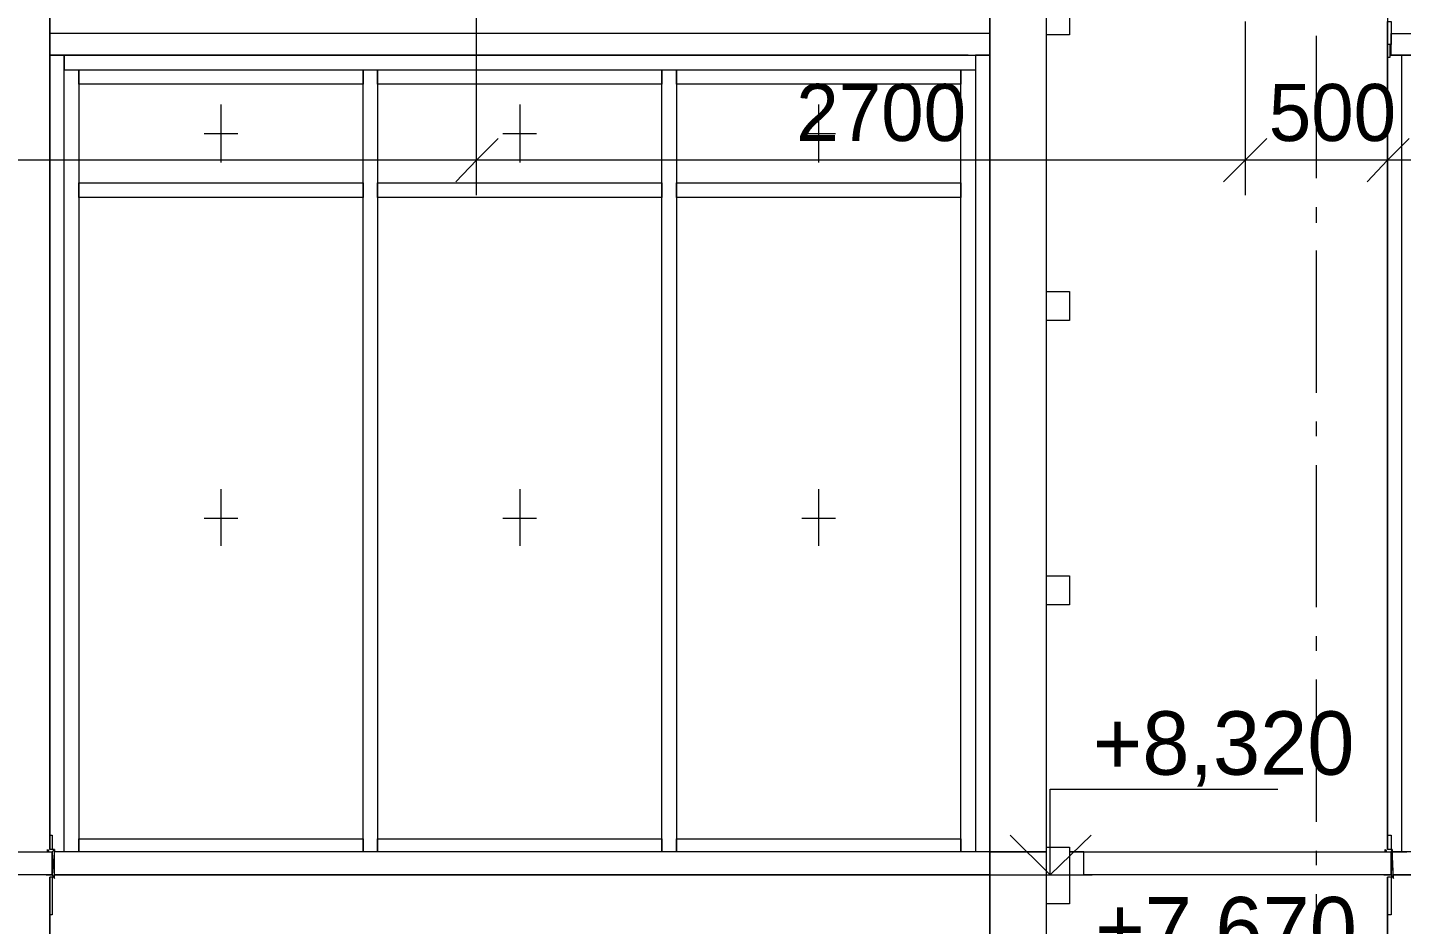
# Model space of a CAD drawing. Header units: millimetres. Extents: x -135211 to 49383, y -8033 to 228499.
# Drawn here: x -87675 to -82848, y 56802 to 59952 of the extents above; entities that cross this region are included whole.
import ezdxf

# ---------------------------------------------------------------- set-up
doc = ezdxf.new("R2010")
doc.units = ezdxf.units.MM
doc.layers.add('PDF _Геометрия', color=7, linetype='Continuous', true_color=0x1d1d1d)
doc.layers.add('PDF _Текст', color=7, linetype='Continuous')

msp = doc.modelspace()

# ---------------------------------------------------------------- linework, layer by layer
at = {"layer": 'PDF _Геометрия', "color": 7, "lineweight": 9}
for points in [[(-87596.30284633746, 57115.70146346481), (-87596.30284633746, 57064.90462533362), (-87596.30284633746, 60933.93046299292), (-88315.92471986271, 60933.93046299292), (-88315.92471986271, 60853.50213595187), (-88476.78137394483, 60853.50213595187), (-88476.78137394483, 60933.93046299292), (-88574.14198036294, 60933.93046299292), (-88574.14198036294, 60929.69739314865), (-88671.50258678108, 60929.69739314865), (-88675.73565662533, 60929.69739314865), (-88773.09626304347, 60900.06590423879), (-88777.32933288773, 60900.06590423879), (-89014.38124416664, 60900.06590423879), (-89018.61431401089, 60900.06590423879), (-89115.97492042903, 60929.69739314865), (-89120.2079902733, 60929.69739314865), (-89217.56859669142, 60929.69739314865), (-89217.56859669142, 60933.93046299292), (-89120.2079902733, 60933.93046299292)], [(-87545.50600820626, 57056.43848564509), (-87545.50600820626, 59380.39383014723), (-87545.50600820626, 59778.30239550825), (-87545.50600820626, 59854.49765270505), (-87596.30284633746, 59854.49765270505), (-87596.30284633746, 59778.30239550825), (-87596.30284633746, 59380.39383014723), (-87596.30284633746, 57115.70146346481), (-87596.30284633746, 60929.69739314865), (-87596.30284633746, 60523.32268809911), (-86097.79612146723, 60523.32268809911)], [(-77775.58080763987, 59486.22057625389), (-79396.84655799383, 59486.22057625389), (-82897.59531920198, 59486.22057625389), (-83397.0975608254, 59486.22057625389), (-86097.79612146723, 59486.22057625389), (-86097.79612146723, 60933.93046299292), (-87244.95804926337, 60933.93046299292)], [(-82846.79848107079, 57056.43848564509), (-82846.79848107079, 59380.39383014723), (-82846.79848107079, 59778.30239550825), (-82846.79848107079, 59854.49765270505), (-82889.12917951345, 59854.49765270505), (-78097.2941158041, 59854.49765270505), (-78097.2941158041, 60523.32268809911), (-82897.59531920198, 60523.32268809911), (-78097.2941158041, 60523.32268809911), (-78097.2941158041, 60933.93046299292)], [(-84095.55408512932, 52857.23320013301), (-84095.55408512932, 60900.06590423879)], [(-85746.45132439313, 60523.32268809911), (-84294.50836780982, 60523.32268809911), (-87596.30284633746, 60523.32268809911), (-87596.30284633746, 59854.49765270505), (-84294.50836780982, 59854.49765270505), (-84294.50836780982, 57056.43848564509), (-87579.3705669604, 57056.43848564509)], [(-82897.59531920198, 60523.32268809911), (-82897.59531920198, 59486.22057625389), (-82897.59531920198, 59363.46155077016)], [(-83397.0975608254, 59973.0236083445), (-83397.0975608254, 59486.22057625389), (-83397.0975608254, 59363.46155077016)], [(-82897.59531920198, 57115.70146346481), (-82897.59531920198, 57064.90462533362), (-82897.59531920198, 59973.0236083445), (-82884.89610966918, 59973.0236083445), (-82884.89610966918, 59892.59528130345), (-82897.59531920198, 59892.59528130345), (-82897.59531920198, 59968.79053850023), (-82897.59531920198, 57115.70146346481), (-82897.59531920198, 59380.39383014723), (-82897.59531920198, 59778.30239550825), (-82897.59531920198, 59846.03151301652), (-82897.59531920198, 59968.79053850023)], [(-84294.50836780982, 59930.69290990184), (-87596.30284633746, 59930.69290990184)], [(-83147.34644001367, 59422.72452858989), (-83147.34644001367, 59922.2267702133)], [(-87596.30284633746, 59854.49765270505), (-84294.50836780982, 59854.49765270505)], [(-84370.70362500662, 59854.49765270505), (-85420.50494638464, 59854.49765270505), (-86470.30626776264, 59854.49765270505), (-87520.10758914068, 59854.49765270505), (-87545.50600820626, 59854.49765270505), (-87545.50600820626, 59803.70081457384), (-87520.10758914068, 59803.70081457384), (-86470.30626776264, 59803.70081457384), (-85420.50494638464, 59803.70081457384), (-84370.70362500662, 59803.70081457384)], [(-84294.50836780982, 57056.43848564509), (-84294.50836780982, 59380.39383014723), (-84294.50836780982, 59778.30239550825), (-84294.50836780982, 59854.49765270505), (-84345.30520594103, 59854.49765270505), (-84345.30520594103, 59778.30239550825), (-84345.30520594103, 59380.39383014723), (-84345.30520594103, 57056.43848564509), (-84396.10204407222, 57056.43848564509), (-84396.10204407222, 59380.39383014723), (-84396.10204407222, 59803.70081457384), (-84396.10204407222, 59752.90397644265), (-85395.10652731903, 59752.90397644265), (-85395.10652731903, 59803.70081457384), (-84396.10204407222, 59803.70081457384), (-84345.30520594103, 59803.70081457384), (-84345.30520594103, 59380.39383014723), (-84345.30520594103, 57056.43848564509)], [(-82889.12917951345, 59892.59528130345), (-82889.12917951345, 59846.03151301652), (-82897.59531920198, 59846.03151301652)], [(-84358.00441547381, 59803.70081457384), (-84345.30520594103, 59803.70081457384)], [(-86995.20692845166, 59680.94178909013), (-86995.20692845166, 59477.75443656535)], [(-85945.40560707364, 59680.94178909013), (-85945.40560707364, 59477.75443656535)], [(-84895.60428569562, 59680.94178909013), (-84895.60428569562, 59477.75443656535)], [(-87054.46990627138, 59579.34811282774), (-86935.94395063193, 59579.34811282774)], [(-86004.66858489337, 59579.34811282774), (-85886.14262925391, 59579.34811282774)], [(-84954.86726351535, 59579.34811282774), (-84836.3413078759, 59579.34811282774)], [(-86097.79612146723, 59363.46155077016), (-86097.79612146723, 59486.22057625389), (-89594.3118128311, 59486.22057625389), (-91317.17123944745, 59486.22057625389)], [(-83147.34644001367, 59266.10094435204), (-83147.34644001367, 59321.1308523275)], [(-83147.34644001367, 58669.2380963105), (-83147.34644001367, 59168.74033793392)], [(-83147.34644001367, 58516.84758191692), (-83147.34644001367, 58567.64442004811)], [(-83147.34644001367, 57915.75166403112), (-83147.34644001367, 58415.25390565453)], [(-86995.20692845166, 58330.59250876922), (-86995.20692845166, 58131.6382260887)], [(-85945.40560707364, 58330.59250876922), (-85945.40560707364, 58131.6382260887)], [(-84895.60428569562, 58330.59250876922), (-84895.60428569562, 58131.6382260887)], [(-87054.46990627138, 58228.99883250682), (-86935.94395063193, 58228.99883250682)], [(-86004.66858489337, 58228.99883250682), (-85886.14262925391, 58228.99883250682)], [(-84954.86726351535, 58228.99883250682), (-84836.3413078759, 58228.99883250682)], [(-83147.34644001367, 57763.36114963753), (-83147.34644001367, 57814.15798776874)], [(-83147.34644001367, 57162.26523175174), (-83147.34644001367, 57661.76747337516)], [(-84696.65000301512, 56976.01015860403), (-84379.16976469515, 56976.01015860403), (-84082.85487559652, 56976.01015860403), (-84082.85487559652, 57276.55811754693), (-83282.8046750302, 57276.55811754693)], [(-87587.83670664893, 56976.01015860403), (-87579.3705669604, 56963.31094907122), (-87579.3705669604, 57064.90462533362), (-87587.83670664893, 56976.01015860403), (-87587.83670664893, 57056.43848564509), (-87579.3705669604, 57064.90462533362), (-87596.30284633746, 57064.90462533362), (-87596.30284633746, 57115.70146346481), (-87587.83670664893, 57115.70146346481), (-87587.83670664893, 57064.90462533362)], [(-82884.89610966918, 56976.01015860403), (-82876.42996998064, 56963.31094907122), (-82880.66303982491, 57064.90462533362), (-82884.89610966918, 56976.01015860403), (-82884.89610966918, 57056.43848564509), (-82880.66303982491, 57064.90462533362), (-82897.59531920198, 57064.90462533362), (-82897.59531920198, 57115.70146346481), (-82884.89610966918, 57115.70146346481), (-82884.89610966918, 57064.90462533362)], [(-87604.76898602599, 57056.43848564509), (-87604.76898602599, 57064.90462533362), (-87600.53591618172, 57060.67155548935), (-87600.53591618172, 57056.43848564509), (-87587.83670664893, 57056.43848564509), (-87587.83670664893, 56976.01015860403), (-88663.03644709254, 56976.01015860403), (-88663.03644709254, 57056.43848564509), (-88713.83328522372, 57056.43848564509), (-88663.03644709254, 57056.43848564509), (-87587.83670664893, 57056.43848564509)], [(-82906.06145889052, 57056.43848564509), (-82906.06145889052, 57064.90462533362), (-82901.82838904625, 57060.67155548935), (-82901.82838904625, 57056.43848564509), (-82884.89610966918, 57056.43848564509), (-82884.89610966918, 56976.01015860403), (-83964.32891995707, 56976.01015860403), (-83964.32891995707, 57056.43848564509), (-84015.12575808825, 57056.43848564509), (-83964.32891995707, 57056.43848564509), (-82884.89610966918, 57056.43848564509)], [(-83147.34644001367, 57009.87471735816), (-83147.34644001367, 57060.67155548935)], [(-82910.29452873478, 56976.01015860403), (-82884.89610966918, 56976.01015860403), (-82880.66303982491, 56967.54401891549), (-82897.59531920198, 56967.54401891549), (-82897.59531920198, 52857.23320013301), (-82897.59531920198, 56836.31885374324), (-82897.59531920198, 56324.11740258704), (-78097.2941158041, 56324.11740258704), (-78097.2941158041, 56976.01015860403), (-82876.42996998064, 56976.01015860403), (-78097.2941158041, 56976.01015860403), (-78097.2941158041, 57056.43848564509), (-82880.66303982491, 57056.43848564509), (-82829.86620169372, 57056.43848564509)], [(-87609.00205587025, 56976.01015860403), (-87587.83670664893, 56976.01015860403), (-87579.3705669604, 56967.54401891549), (-87596.30284633746, 56967.54401891549), (-87596.30284633746, 52857.23320013301), (-84294.50836780982, 52857.23320013301), (-84294.50836780982, 55655.29236719297), (-87596.30284633746, 55655.29236719297), (-87596.30284633746, 56324.11740258704), (-84294.50836780982, 56324.11740258704), (-87596.30284633746, 56324.11740258704), (-87596.30284633746, 56836.31885374324), (-87596.30284633746, 56967.54401891549), (-87596.30284633746, 56836.31885374324), (-87596.30284633746, 52857.23320013301), (-87545.50600820626, 52857.23320013301), (-87545.50600820626, 55181.18854463516), (-87545.50600820626, 55579.09710999618), (-87545.50600820626, 55655.29236719297), (-87596.30284633746, 55655.29236719297), (-87596.30284633746, 55579.09710999618), (-87596.30284633746, 55181.18854463516), (-87596.30284633746, 52857.23320013301)], [(-87587.83670664893, 56967.54401891549), (-87587.83670664893, 56836.31885374324), (-87596.30284633746, 56836.31885374324)], [(-84235.2453899901, 56976.01015860403), (-83934.6974310472, 56976.01015860403)], [(-82884.89610966918, 56967.54401891549), (-82884.89610966918, 56836.31885374324), (-82897.59531920198, 56836.31885374324), (-82897.59531920198, 56967.54401891549), (-82897.59531920198, 56836.31885374324)], [(-83147.34644001367, 56408.77879947236), (-83147.34644001367, 56908.28104109577)]]:
    msp.add_lwpolyline(points, dxfattribs=at)
for points in [[(-84345.30520594103, 55181.18854463516), (-84345.30520594103, 55604.49552906178), (-84396.10204407222, 55604.49552906178), (-84396.10204407222, 55181.18854463516), (-84396.10204407222, 52857.23320013301), (-84345.30520594103, 52857.23320013301), (-84345.30520594103, 55181.18854463516), (-84345.30520594103, 55579.09710999618), (-84345.30520594103, 55655.29236719297), (-84294.50836780982, 55655.29236719297), (-84294.50836780982, 55579.09710999618), (-84294.50836780982, 55181.18854463516), (-84294.50836780982, 52857.23320013301), (-84294.50836780982, 57056.43848564509), (-84286.0422281213, 57056.43848564509), (-84108.2532946621, 57056.43848564509), (-84095.55408512932, 57056.43848564509), (-84108.2532946621, 57056.43848564509), (-84286.0422281213, 57056.43848564509), (-84294.50836780982, 57056.43848564509), (-84294.50836780982, 60900.06590423879), (-84294.50836780982, 52857.23320013301), (-84345.30520594103, 52857.23320013301)], [(-84015.12575808825, 60023.82044647569), (-84015.12575808825, 59926.45984005756), (-84095.55408512932, 59926.45984005756), (-84095.55408512932, 60023.82044647569)], [(-82884.89610966918, 59930.69290990184), (-78105.76025549264, 59930.69290990184), (-78105.76025549264, 59854.49765270505), (-82884.89610966918, 59854.49765270505)], [(-87545.50600820626, 59380.39383014723), (-87545.50600820626, 59803.70081457384), (-87494.70917007508, 59803.70081457384), (-87494.70917007508, 59380.39383014723), (-87494.70917007508, 57056.43848564509), (-87545.50600820626, 57056.43848564509)], [(-86495.70468682825, 59752.90397644265), (-87494.70917007508, 59752.90397644265), (-87494.70917007508, 59803.70081457384), (-86495.70468682825, 59803.70081457384)], [(-86495.70468682825, 59380.39383014723), (-86495.70468682825, 59803.70081457384), (-86444.90784869705, 59803.70081457384), (-86444.90784869705, 59380.39383014723), (-86444.90784869705, 57056.43848564509), (-86495.70468682825, 57056.43848564509)], [(-85445.90336545023, 59752.90397644265), (-86444.90784869705, 59752.90397644265), (-86444.90784869705, 59803.70081457384), (-85445.90336545023, 59803.70081457384)], [(-85445.90336545023, 59380.39383014723), (-85445.90336545023, 59803.70081457384), (-85395.10652731903, 59803.70081457384), (-85395.10652731903, 59380.39383014723), (-85395.10652731903, 57056.43848564509), (-85445.90336545023, 57056.43848564509)], [(-86495.70468682825, 59354.99541108163), (-87494.70917007508, 59354.99541108163), (-87494.70917007508, 59405.79224921282), (-86495.70468682825, 59405.79224921282)], [(-85445.90336545023, 59354.99541108163), (-86444.90784869705, 59354.99541108163), (-86444.90784869705, 59405.79224921282), (-85445.90336545023, 59405.79224921282)], [(-84396.10204407222, 59354.99541108163), (-85395.10652731903, 59354.99541108163), (-85395.10652731903, 59405.79224921282), (-84396.10204407222, 59405.79224921282)], [(-84015.12575808825, 59024.81596322887), (-84015.12575808825, 58923.22228696648), (-84095.55408512932, 58923.22228696648), (-84095.55408512932, 59024.81596322887)], [(-84015.12575808825, 58025.81147998205), (-84015.12575808825, 57924.21780371965), (-84095.55408512932, 57924.21780371965), (-84095.55408512932, 58025.81147998205)], [(-87494.70917007508, 57103.00225393202), (-86495.70468682825, 57103.00225393202), (-86495.70468682825, 57056.43848564509), (-87494.70917007508, 57056.43848564509)], [(-86444.90784869705, 57103.00225393202), (-85445.90336545023, 57103.00225393202), (-85445.90336545023, 57056.43848564509), (-86444.90784869705, 57056.43848564509)], [(-85395.10652731903, 57103.00225393202), (-84396.10204407222, 57103.00225393202), (-84396.10204407222, 57056.43848564509), (-85395.10652731903, 57056.43848564509)], [(-84095.55408512932, 56874.41648234164), (-84095.55408512932, 57073.37076502215), (-84015.12575808825, 57073.37076502215), (-84015.12575808825, 56874.41648234164)], [(-84294.50836780982, 56976.01015860403), (-87579.3705669604, 56976.01015860403)]]:
    msp.add_lwpolyline(points, close=True, dxfattribs=at)
at = {"layer": 'PDF _Геометрия', "color": 7, "lineweight": 18}
for points in [[(-86169.75830881976, 59410.02531905709), (-86097.79612146723, 59486.22057625389), (-86021.60086427044, 59562.41583345067)], [(-83473.2928180222, 59410.02531905709), (-83397.0975608254, 59486.22057625389), (-83320.9023036286, 59562.41583345067)], [(-82969.5575065545, 59410.02531905709), (-82897.59531920198, 59486.22057625389), (-82821.40006200518, 59562.41583345067)], [(-84222.5461804573, 57115.70146346481), (-84082.85487559652, 56976.01015860403), (-83938.93050089147, 57115.70146346481)]]:
    msp.add_lwpolyline(points, dxfattribs=at)

# ---------------------------------------------------------------- texts
at = {"layer": 'PDF _Текст', "attachment_point": 4, "style": ''}
for s, insert, char_height in [('2700', (-84974.09478829119, 59651.9072577664), 200.4231529793928), ('500', (-83314.66250891412, 59651.9072577664), 200.4231529793928), ('+8,320', (-83932.7122375597, 57418.31212887303), 222.6982147375235), ('+7,670', (-83924.24609787116, 56766.39353519676), 222.6982147375235)]:
    msp.add_mtext(s, dxfattribs=dict(at, insert=insert, char_height=char_height))

doc.saveas('drawing.dxf')
